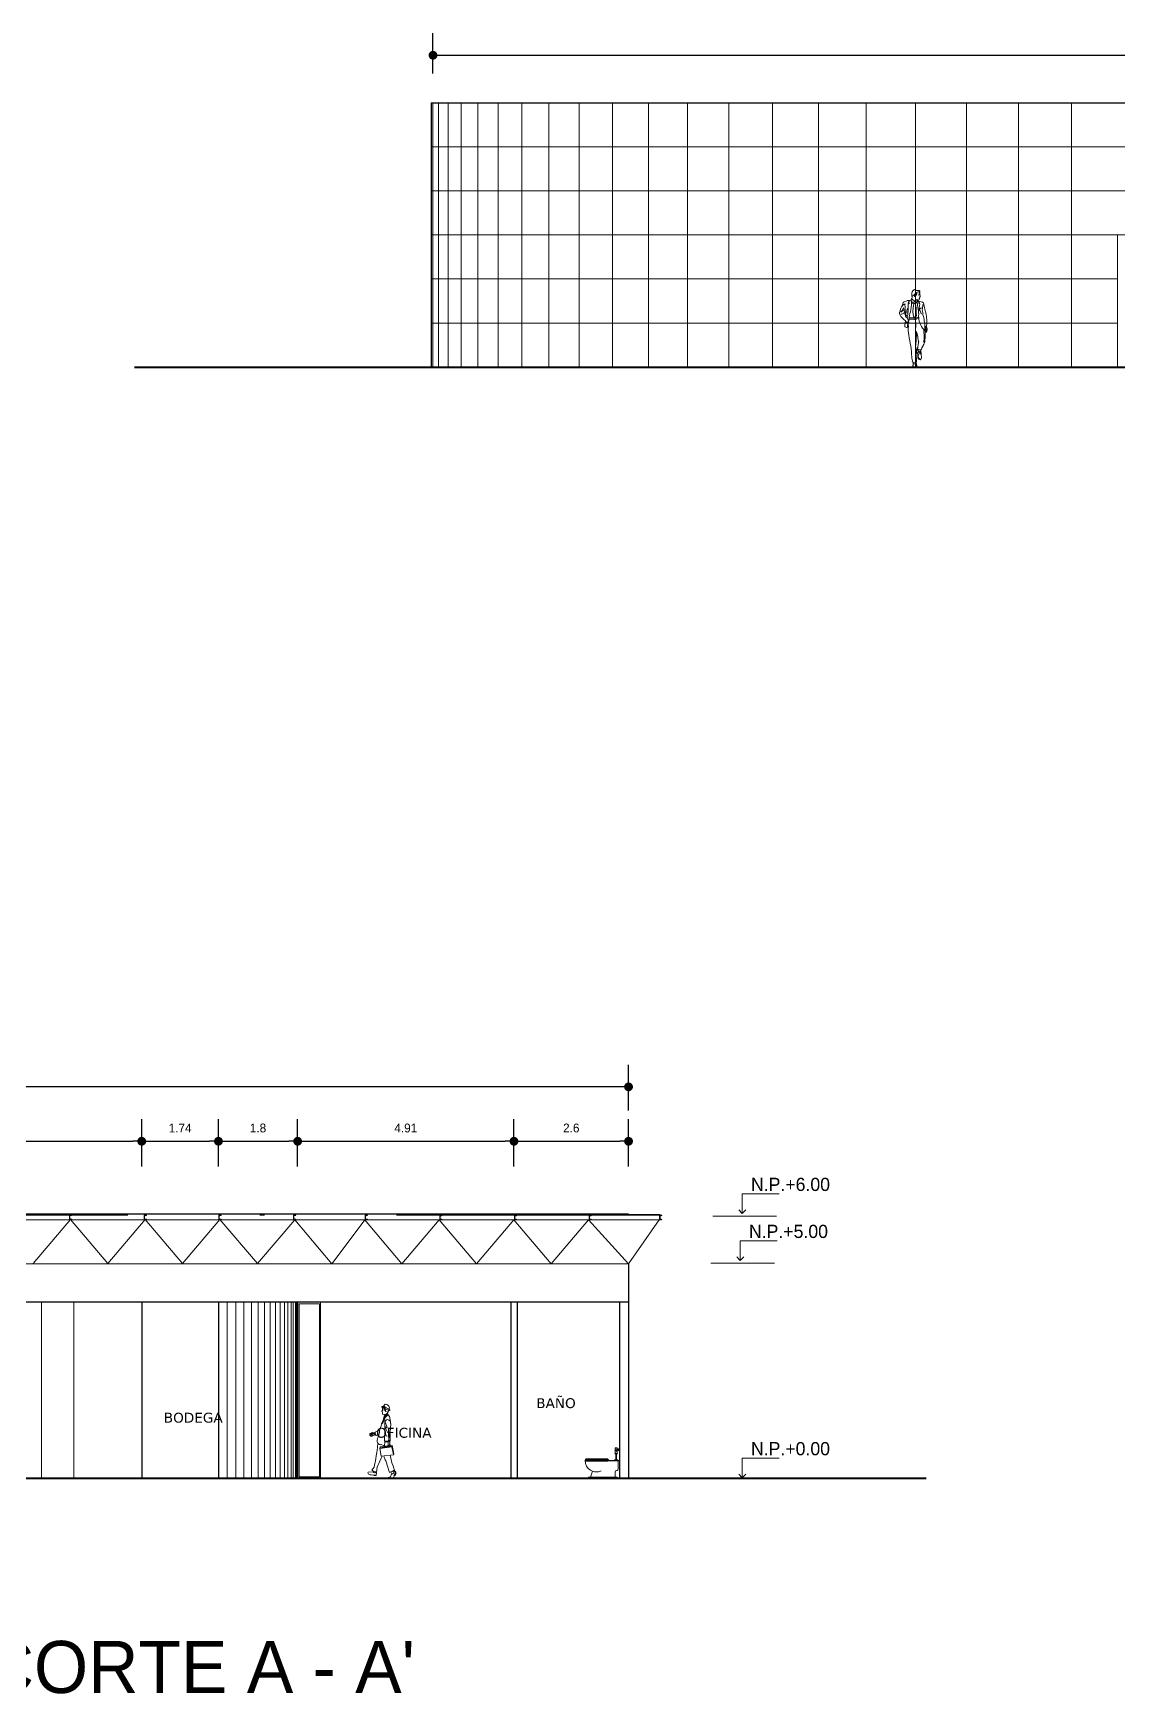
# Model space of a CAD drawing. Header units: millimetres. Extents: x 299 to 587, y 59 to 284.
# Drawn here: x 367.17 to 391.81, y 58.61 to 96.31 of the extents above; entities that cross this region are included whole.
import ezdxf

# ---------------------------------------------------------------- set-up
doc = ezdxf.new("R2010")
doc.units = ezdxf.units.MM
doc.linetypes.add('ACAD_ISO04W100', pattern=[30, 24, -3, 0, -3])
doc.layers.get('0').update_dxf_attribs({"lineweight": 5})
for name, color, linetype, lineweight in [('eje', 8, 'ACAD_ISO04W100', 13), ('escaleras', 3, 'Continuous', 15), ('mr-01', 1, 'Continuous', 13), ('muebles', 2, 'Continuous', 13), ('muro', 1, 'Continuous', 25), ('muros', 1, 'Continuous', 25), ('trr', 11, 'Continuous', 40), ('vent', 4, 'ACAD_ISO04W100', 13), ('ventana', 4, 'Continuous', 13)]:
    doc.layers.add(name, color=color, linetype=linetype, lineweight=lineweight)
doc.dimstyles.new('cota1', dxfattribs={"dimtxt": 0.3, "dimasz": 0.3, "dimexe": 0.5, "dimexo": 0.2, "dimgap": 0.3, "dimtad": 2, "dimtih": 1, "dimtoh": 1, "dimdsep": 46, "dimtxsty": 'Standard', "dimblk": 'DOT', "dimcen": 0.5, "dimadec": 0, "dimazin": 0, "dimtfac": 1, "dimtmove": 0, "dimatfit": 3, "dimldrblk": 'DOT', "dimfxl": 1, "dimarcsym": 0})

# ---------------------------------------------------------------- blocks, each defined once
blk = doc.blocks.new('_Dot')
at = {"color": 0, "linetype": 'Continuous', "lineweight": -2}
blk.add_line((-0.5, 0), (-1, 0), dxfattribs=at)
at = {"color": 0, "linetype": 'Continuous', "const_width": 0.5}
blk.add_lwpolyline([(-0.25, 0, 1), (0.25, 0, 1)], format="xyb", close=True, dxfattribs=at)
blk = doc.blocks.new('*D45')
at = {"color": 0, "linetype": 'Continuous', "lineweight": -2}
for p, q in [((376.251, 95.396), (376.251, 96.308)), ((411.408, 95.396), (411.408, 96.308)), ((376.451, 95.808), (411.208, 95.808))]:
    blk.add_line(p, q, dxfattribs=at)
at = {"layer": 'Defpoints', "color": 0, "linetype": 'Continuous'}
for p in [(411.408, 95.808), (376.251, 95.196), (411.408, 95.196)]:
    blk.add_point(p, dxfattribs=at)
at = {"color": 0, "linetype": 'Continuous', "lineweight": -2, "xscale": 0.2, "yscale": 0.2, "zscale": 0.2, "rotation": 180}
blk.add_blockref('_Dot', (376.251, 95.808), dxfattribs=at)
at = {"color": 0, "linetype": 'Continuous', "lineweight": -2, "xscale": 0.2, "yscale": 0.2, "zscale": 0.2}
blk.add_blockref('_Dot', (411.408, 95.808), dxfattribs=at)
at = {"color": 0, "linetype": 'Continuous', "insert": (393.83, 96.108), "char_height": 0.2, "attachment_point": 5}
blk.add_mtext('35.16', dxfattribs=at)
blk = doc.blocks.new('*D48')
at = {"color": 0, "linetype": 'Continuous', "lineweight": -2}
for p, q in [((362.113, 70.579), (362.113, 71.651)), ((369.635, 70.579), (369.635, 71.651)), ((362.313, 71.151), (369.435, 71.151))]:
    blk.add_line(p, q, dxfattribs=at)
at = {"layer": 'Defpoints', "color": 0, "linetype": 'Continuous'}
for p in [(369.635, 71.151), (362.113, 70.379), (369.635, 70.379)]:
    blk.add_point(p, dxfattribs=at)
at = {"color": 0, "linetype": 'Continuous', "lineweight": -2, "xscale": 0.2, "yscale": 0.2, "zscale": 0.2, "rotation": 180}
blk.add_blockref('_Dot', (362.113, 71.151), dxfattribs=at)
at = {"color": 0, "linetype": 'Continuous', "lineweight": -2, "xscale": 0.2, "yscale": 0.2, "zscale": 0.2}
blk.add_blockref('_Dot', (369.635, 71.151), dxfattribs=at)
at = {"color": 0, "linetype": 'Continuous', "insert": (365.874, 71.451), "char_height": 0.2, "attachment_point": 5}
blk.add_mtext('7.52', dxfattribs=at)
blk = doc.blocks.new('*D49')
at = {"color": 0, "linetype": 'Continuous', "lineweight": -2}
for p, q in [((369.635, 70.579), (369.635, 71.651)), ((371.377, 70.579), (371.377, 71.651)), ((369.835, 71.151), (371.177, 71.151))]:
    blk.add_line(p, q, dxfattribs=at)
at = {"layer": 'Defpoints', "color": 0, "linetype": 'Continuous'}
for p in [(371.377, 71.151), (369.635, 70.379), (371.377, 70.379)]:
    blk.add_point(p, dxfattribs=at)
at = {"color": 0, "linetype": 'Continuous', "lineweight": -2, "xscale": 0.2, "yscale": 0.2, "zscale": 0.2, "rotation": 180}
blk.add_blockref('_Dot', (369.635, 71.151), dxfattribs=at)
at = {"color": 0, "linetype": 'Continuous', "lineweight": -2, "xscale": 0.2, "yscale": 0.2, "zscale": 0.2}
blk.add_blockref('_Dot', (371.377, 71.151), dxfattribs=at)
at = {"color": 0, "linetype": 'Continuous', "insert": (370.506, 71.451), "char_height": 0.2, "attachment_point": 5}
blk.add_mtext('1.74', dxfattribs=at)
blk = doc.blocks.new('*D50')
at = {"color": 0, "linetype": 'Continuous', "lineweight": -2}
for p, q in [((371.377, 70.579), (371.377, 71.651)), ((373.176, 70.579), (373.176, 71.651)), ((371.577, 71.151), (372.976, 71.151))]:
    blk.add_line(p, q, dxfattribs=at)
at = {"layer": 'Defpoints', "color": 0, "linetype": 'Continuous'}
for p in [(373.176, 71.151), (371.377, 70.379), (373.176, 70.379)]:
    blk.add_point(p, dxfattribs=at)
at = {"color": 0, "linetype": 'Continuous', "lineweight": -2, "xscale": 0.2, "yscale": 0.2, "zscale": 0.2, "rotation": 180}
blk.add_blockref('_Dot', (371.377, 71.151), dxfattribs=at)
at = {"color": 0, "linetype": 'Continuous', "lineweight": -2, "xscale": 0.2, "yscale": 0.2, "zscale": 0.2}
blk.add_blockref('_Dot', (373.176, 71.151), dxfattribs=at)
at = {"color": 0, "linetype": 'Continuous', "insert": (372.276, 71.451), "char_height": 0.2, "attachment_point": 5}
blk.add_mtext('1.8', dxfattribs=at)
blk = doc.blocks.new('*D51')
at = {"color": 0, "linetype": 'Continuous', "lineweight": -2}
for p, q in [((373.176, 70.579), (373.176, 71.651)), ((378.091, 70.579), (378.091, 71.651)), ((373.376, 71.151), (377.891, 71.151))]:
    blk.add_line(p, q, dxfattribs=at)
at = {"layer": 'Defpoints', "color": 0, "linetype": 'Continuous'}
for p in [(378.091, 71.151), (373.176, 70.379), (378.091, 70.379)]:
    blk.add_point(p, dxfattribs=at)
at = {"color": 0, "linetype": 'Continuous', "lineweight": -2, "xscale": 0.2, "yscale": 0.2, "zscale": 0.2, "rotation": 180}
blk.add_blockref('_Dot', (373.176, 71.151), dxfattribs=at)
at = {"color": 0, "linetype": 'Continuous', "lineweight": -2, "xscale": 0.2, "yscale": 0.2, "zscale": 0.2}
blk.add_blockref('_Dot', (378.091, 71.151), dxfattribs=at)
at = {"color": 0, "linetype": 'Continuous', "insert": (375.633, 71.451), "char_height": 0.2, "attachment_point": 5}
blk.add_mtext('4.91', dxfattribs=at)
blk = doc.blocks.new('*D52')
at = {"color": 0, "linetype": 'Continuous', "lineweight": -2}
for p, q in [((378.091, 70.579), (378.091, 71.651)), ((380.693, 70.579), (380.693, 71.651)), ((378.291, 71.151), (380.493, 71.151))]:
    blk.add_line(p, q, dxfattribs=at)
at = {"layer": 'Defpoints', "color": 0, "linetype": 'Continuous'}
for p in [(380.693, 71.151), (378.091, 70.379), (380.693, 70.379)]:
    blk.add_point(p, dxfattribs=at)
at = {"color": 0, "linetype": 'Continuous', "lineweight": -2, "xscale": 0.2, "yscale": 0.2, "zscale": 0.2, "rotation": 180}
blk.add_blockref('_Dot', (378.091, 71.151), dxfattribs=at)
at = {"color": 0, "linetype": 'Continuous', "lineweight": -2, "xscale": 0.2, "yscale": 0.2, "zscale": 0.2}
blk.add_blockref('_Dot', (380.693, 71.151), dxfattribs=at)
at = {"color": 0, "linetype": 'Continuous', "insert": (379.392, 71.451), "char_height": 0.2, "attachment_point": 5}
blk.add_mtext('2.6', dxfattribs=at)
blk = doc.blocks.new('*D53')
at = {"color": 0, "linetype": 'Continuous', "lineweight": -2}
for p, q in [((345.895, 71.851), (345.895, 72.886)), ((380.693, 71.851), (380.693, 72.886)), ((380.493, 72.386), (346.095, 72.386))]:
    blk.add_line(p, q, dxfattribs=at)
at = {"layer": 'Defpoints', "color": 0, "linetype": 'Continuous'}
for p in [(345.895, 72.386), (345.895, 71.651), (380.693, 71.651)]:
    blk.add_point(p, dxfattribs=at)
at = {"color": 0, "linetype": 'Continuous', "lineweight": -2, "xscale": 0.2, "yscale": 0.2, "zscale": 0.2, "rotation": 180}
blk.add_blockref('_Dot', (345.895, 72.386), dxfattribs=at)
at = {"color": 0, "linetype": 'Continuous', "lineweight": -2, "xscale": 0.2, "yscale": 0.2, "zscale": 0.2}
blk.add_blockref('_Dot', (380.693, 72.386), dxfattribs=at)
at = {"color": 0, "linetype": 'Continuous', "insert": (363.294, 72.686), "char_height": 0.2, "attachment_point": 5}
blk.add_mtext('34.8', dxfattribs=at)

msp = doc.modelspace()

# ---------------------------------------------------------------- linework, layer by layer
for p, q in [((376.251, 94.728), (376.251, 88.728)), ((376.379, 94.728), (376.379, 88.728)), ((376.593, 94.728), (376.593, 88.728)), ((376.89, 94.728), (376.89, 88.728)), ((377.27, 94.728), (377.27, 88.728)), ((377.73, 94.728), (377.73, 88.728)), ((378.268, 94.728), (378.268, 88.728)), ((378.883, 94.728), (378.883, 88.728)), ((379.569, 94.728), (379.569, 88.728)), ((380.326, 94.728), (380.326, 88.728)), ((381.148, 94.728), (381.148, 88.728)), ((382.031, 94.728), (382.031, 88.728)), ((382.973, 94.728), (382.973, 88.728)), ((383.966, 94.728), (383.966, 88.728)), ((385.008, 94.728), (385.008, 88.728)), ((386.093, 94.728), (386.093, 88.728)), ((387.215, 94.728), (387.215, 88.728)), ((388.369, 94.728), (388.369, 88.728)), ((389.55, 94.728), (389.55, 88.728)), ((390.752, 94.728), (390.752, 88.728)), ((376.208, 93.728), (411.408, 93.728)), ((376.208, 92.728), (411.408, 92.728)), ((376.208, 91.728), (411.408, 91.728)), ((391.797, 91.728), (395.82, 91.728)), ((391.797, 91.728), (391.797, 88.728)), ((376.208, 90.728), (391.797, 90.728)), ((376.208, 89.728), (391.797, 89.728)), ((382.608, 69.453), (384.053, 69.453)), ((382.562, 68.387), (384.006, 68.387)), ((367.361, 67.503), (367.361, 63.503)), ((368.096, 67.503), (368.096, 63.503)), ((371.576, 67.503), (371.576, 63.503)), ((371.776, 67.503), (371.776, 63.503)), ((371.951, 67.503), (371.951, 63.503)), ((372.126, 67.503), (372.126, 63.503)), ((372.276, 67.503), (372.276, 63.503)), ((372.426, 67.503), (372.426, 63.503)), ((372.551, 67.503), (372.551, 63.503)), ((372.676, 67.503), (372.676, 63.503)), ((372.776, 67.503), (372.776, 63.503)), ((372.876, 67.503), (372.876, 63.503)), ((372.951, 67.503), (372.951, 63.503)), ((373.026, 67.503), (373.026, 63.503)), ((373.076, 67.503), (373.076, 63.503)), ((373.126, 67.503), (373.126, 63.503)), ((373.151, 67.503), (373.151, 63.503))]:
    msp.add_line(p, q)
at = {"linetype": 'Continuous'}
for p, q in [((383.277, 69.958), (384.113, 69.958)), ((383.277, 69.513), (383.277, 69.958)), ((367.994, 69.375), (367.994, 69.475)), ((367.994, 69.475), (368.044, 69.475)), ((368.044, 69.375), (367.994, 69.375)), ((368.004, 69.395), (368.004, 69.455)), ((368.014, 69.465), (368.034, 69.465)), ((368.034, 69.385), (368.014, 69.385)), ((368.044, 69.475), (368.044, 69.475)), ((368.044, 69.375), (368.044, 69.375)), ((369.691, 69.372), (369.691, 69.472)), ((369.691, 69.472), (369.741, 69.472)), ((369.741, 69.372), (369.691, 69.372)), ((369.701, 69.392), (369.701, 69.452)), ((369.711, 69.462), (369.731, 69.462)), ((369.731, 69.382), (369.711, 69.382)), ((369.741, 69.472), (369.741, 69.472)), ((369.741, 69.372), (369.741, 69.372)), ((371.387, 69.373), (371.387, 69.473)), ((371.387, 69.473), (371.437, 69.473)), ((371.437, 69.373), (371.387, 69.373)), ((371.397, 69.393), (371.397, 69.453)), ((371.407, 69.463), (371.427, 69.463)), ((371.427, 69.383), (371.407, 69.383)), ((371.437, 69.473), (371.437, 69.473)), ((371.437, 69.373), (371.437, 69.373)), ((373.082, 69.373), (373.082, 69.473)), ((373.082, 69.473), (373.132, 69.473)), ((373.132, 69.373), (373.082, 69.373)), ((373.092, 69.393), (373.092, 69.453)), ((373.102, 69.463), (373.122, 69.463)), ((373.122, 69.383), (373.102, 69.383)), ((373.132, 69.473), (373.132, 69.473)), ((373.132, 69.373), (373.132, 69.373)), ((374.71, 69.472), (374.76, 69.472)), ((374.71, 69.372), (374.71, 69.472)), ((374.76, 69.372), (374.71, 69.372)), ((374.72, 69.392), (374.72, 69.452)), ((374.73, 69.462), (374.75, 69.462)), ((374.75, 69.382), (374.73, 69.382)), ((374.76, 69.472), (374.76, 69.472)), ((374.76, 69.372), (374.76, 69.372)), ((376.406, 69.469), (376.456, 69.469)), ((376.406, 69.369), (376.406, 69.469)), ((376.416, 69.389), (376.416, 69.449)), ((376.426, 69.459), (376.446, 69.459)), ((376.446, 69.379), (376.426, 69.379)), ((376.456, 69.469), (376.456, 69.469)), ((378.103, 69.471), (378.153, 69.471)), ((378.103, 69.371), (378.103, 69.471)), ((378.153, 69.371), (378.103, 69.371)), ((378.113, 69.391), (378.113, 69.451)), ((378.123, 69.461), (378.143, 69.461)), ((378.143, 69.381), (378.123, 69.381)), ((378.153, 69.471), (378.153, 69.471)), ((378.153, 69.371), (378.153, 69.371)), ((379.798, 69.47), (379.848, 69.47)), ((379.798, 69.37), (379.798, 69.47)), ((379.808, 69.39), (379.808, 69.45)), ((379.818, 69.46), (379.838, 69.46)), ((379.838, 69.38), (379.818, 69.38)), ((379.848, 69.47), (379.848, 69.47)), ((381.398, 69.472), (381.448, 69.471)), ((381.398, 69.372), (381.398, 69.472)), ((381.448, 69.371), (381.398, 69.372)), ((381.408, 69.392), (381.408, 69.452)), ((381.418, 69.462), (381.438, 69.461)), ((381.438, 69.381), (381.418, 69.382)), ((381.448, 69.471), (381.448, 69.471)), ((381.448, 69.371), (381.448, 69.371)), ((383.277, 69.513), (383.197, 69.593)), ((383.277, 69.513), (383.358, 69.593)), ((376.456, 69.369), (376.406, 69.369)), ((376.456, 69.369), (376.456, 69.369)), ((379.848, 69.37), (379.798, 69.37)), ((379.848, 69.37), (379.848, 69.37)), ((383.231, 68.447), (383.231, 68.892)), ((383.231, 68.892), (384.067, 68.892)), ((383.231, 68.447), (383.151, 68.527)), ((383.231, 68.447), (383.311, 68.527)), ((383.277, 63.513), (383.277, 63.958)), ((383.277, 63.958), (384.113, 63.958)), ((383.277, 63.513), (383.197, 63.593)), ((383.277, 63.513), (383.358, 63.593))]:
    msp.add_line(p, q, dxfattribs=at)
for centre, start, end in [((368.014, 69.455), 89.9686, 179.9686), ((368.014, 69.395), 179.9686, 269.9686), ((368.034, 69.475), 269.9686, 359.9686), ((368.034, 69.375), 359.9686, 89.9686), ((369.711, 69.452), 89.9686, 179.9686), ((369.711, 69.392), 179.9686, 269.9686), ((369.731, 69.472), 269.9686, 359.9686), ((369.731, 69.372), 359.9686, 89.9686), ((371.407, 69.453), 89.9686, 179.9686), ((371.407, 69.393), 179.9686, 269.9686), ((371.427, 69.473), 269.9686, 359.9686), ((371.427, 69.373), 359.9686, 89.9686), ((373.102, 69.453), 89.9686, 179.9686), ((373.102, 69.393), 179.9686, 269.9686), ((373.122, 69.473), 269.9686, 359.9686), ((373.122, 69.373), 359.9686, 89.9686), ((374.73, 69.452), 89.9686, 179.9686), ((374.73, 69.392), 179.9686, 269.9686), ((374.75, 69.472), 269.9686, 359.9686), ((374.75, 69.372), 359.9686, 89.9686), ((376.426, 69.449), 89.9686, 179.9686), ((376.426, 69.389), 179.9686, 269.9686), ((376.446, 69.469), 269.9686, 359.9686), ((376.446, 69.369), 359.9686, 89.9686), ((378.123, 69.451), 89.9686, 179.9686), ((378.123, 69.391), 179.9686, 269.9686), ((378.143, 69.471), 269.9686, 359.9686), ((378.143, 69.371), 359.9686, 89.9686), ((379.818, 69.45), 89.9686, 179.9686), ((379.818, 69.39), 179.9686, 269.9686), ((379.838, 69.47), 269.9686, 359.9686), ((379.838, 69.37), 359.9686, 89.9686), ((381.418, 69.452), 89.9686, 179.9686), ((381.418, 69.392), 179.9686, 269.9686), ((381.438, 69.471), 269.9686, 359.9686), ((381.438, 69.371), 359.9686, 89.9686)]:
    msp.add_arc(centre, 0.01, start, end, dxfattribs=at)
at = {"layer": 'escaleras'}
msp.add_line((373.692, 67.503), (373.692, 63.503), dxfattribs=at)
at = {"layer": 'mr-01'}
for p, q in [((367.169, 68.375), (368.019, 69.375)), ((368.868, 68.375), (368.019, 69.375)), ((368.868, 68.375), (369.716, 69.372)), ((369.716, 69.372), (370.563, 68.374)), ((370.563, 68.374), (371.412, 69.373)), ((372.261, 68.373), (371.412, 69.373)), ((374.71, 69.372), (373.956, 68.372)), ((375.543, 68.372), (374.695, 69.372)), ((377.238, 68.371), (378.088, 69.371)), ((378.937, 68.37), (378.088, 69.371)), ((372.261, 68.373), (373.109, 69.371)), ((373.109, 69.371), (373.956, 68.372)), ((375.543, 68.372), (376.391, 69.369)), ((376.391, 69.369), (377.238, 68.371)), ((378.937, 68.37), (379.785, 69.368)), ((379.785, 69.368), (380.693, 68.37)), ((381.385, 69.369), (380.693, 68.37))]:
    msp.add_line(p, q, dxfattribs=at)
at = {"layer": 'muebles'}
for p, q in [((387.163, 90.474), (387.179, 90.485)), ((387.179, 90.485), (387.188, 90.488)), ((387.188, 90.488), (387.213, 90.482)), ((386.91, 90.128), (386.886, 90.081)), ((386.899, 90.102), (386.925, 90.135)), ((386.926, 90.164), (386.91, 90.128)), ((386.925, 90.135), (386.951, 90.153)), ((386.934, 90.193), (386.926, 90.164)), ((386.952, 90.212), (386.934, 90.193)), ((386.951, 90.153), (386.962, 90.16)), ((386.965, 90.213), (386.952, 90.212)), ((386.999, 90.222), (386.965, 90.213)), ((386.977, 90.162), (386.971, 90.132)), ((386.971, 90.132), (386.974, 90.101)), ((387.017, 90.234), (386.999, 90.222)), ((387.031, 90.238), (387.017, 90.234)), ((387.05, 90.242), (387.031, 90.238)), ((387.042, 90.178), (387.06, 90.215)), ((387.054, 90.182), (387.042, 90.178)), ((387.042, 90.09), (387.043, 90.125)), ((387.043, 90.156), (387.059, 90.173)), ((387.043, 90.125), (387.043, 90.156)), ((387.076, 90.243), (387.05, 90.242)), ((387.073, 90.184), (387.054, 90.182)), ((387.059, 90.173), (387.073, 90.184)), ((387.06, 90.215), (387.073, 90.235)), ((387.073, 90.235), (387.083, 90.246)), ((387.107, 90.249), (387.076, 90.243)), ((387.115, 90.261), (387.111, 90.245)), ((387.111, 90.245), (387.126, 90.209)), ((387.117, 90.142), (387.112, 90.089)), ((387.127, 90.283), (387.115, 90.261)), ((387.115, 90.238), (387.118, 90.184)), ((387.118, 90.184), (387.117, 90.142)), ((387.126, 90.293), (387.132, 90.308)), ((387.13, 90.275), (387.126, 90.293)), ((387.126, 90.209), (387.144, 90.183)), ((387.127, 90.388), (387.128, 90.416)), ((387.131, 90.362), (387.127, 90.388)), ((387.128, 90.416), (387.134, 90.437)), ((387.13, 90.334), (387.131, 90.362)), ((387.141, 90.265), (387.13, 90.275)), ((387.133, 90.335), (387.132, 90.335)), ((387.132, 90.308), (387.133, 90.322)), ((387.146, 90.343), (387.133, 90.335)), ((387.133, 90.322), (387.136, 90.336)), ((387.134, 90.437), (387.148, 90.461)), ((387.159, 90.248), (387.141, 90.265)), ((387.144, 90.183), (387.157, 90.174)), ((387.157, 90.352), (387.146, 90.343)), ((387.148, 90.461), (387.163, 90.474)), ((387.173, 90.174), (387.155, 90.077)), ((387.173, 90.364), (387.157, 90.352)), ((387.157, 90.174), (387.188, 90.227)), ((387.18, 90.229), (387.159, 90.248)), ((387.168, 90.196), (387.178, 90.172)), ((387.181, 90.376), (387.173, 90.364)), ((387.178, 90.172), (387.202, 90.175)), ((387.18, 90.355), (387.182, 90.368)), ((387.182, 90.344), (387.18, 90.355)), ((387.194, 90.226), (387.18, 90.229)), ((387.189, 90.386), (387.181, 90.376)), ((387.182, 90.368), (387.186, 90.379)), ((387.189, 90.338), (387.182, 90.344)), ((387.186, 90.379), (387.194, 90.389)), ((387.203, 90.387), (387.189, 90.386)), ((387.198, 90.332), (387.189, 90.338)), ((387.191, 90.226), (387.21, 90.204)), ((387.207, 90.233), (387.194, 90.226)), ((387.198, 90.371), (387.196, 90.361)), ((387.196, 90.361), (387.2, 90.355)), ((387.2, 90.355), (387.198, 90.351)), ((387.208, 90.337), (387.198, 90.332)), ((387.202, 90.175), (387.219, 90.192)), ((387.212, 90.38), (387.203, 90.387)), ((387.21, 90.149), (387.204, 90.18)), ((387.231, 90.249), (387.207, 90.233)), ((387.21, 90.204), (387.224, 90.172)), ((387.22, 90.116), (387.21, 90.149)), ((387.22, 90.364), (387.212, 90.38)), ((387.213, 90.482), (387.233, 90.469)), ((387.227, 90.363), (387.22, 90.364)), ((387.226, 90.062), (387.22, 90.116)), ((387.224, 90.172), (387.237, 90.202)), ((387.232, 90.372), (387.227, 90.363)), ((387.232, 90.257), (387.229, 90.266)), ((387.242, 90.258), (387.231, 90.249)), ((387.233, 90.383), (387.232, 90.372)), ((387.241, 90.254), (387.232, 90.257)), ((387.233, 90.469), (387.255, 90.468)), ((387.244, 90.394), (387.233, 90.383)), ((387.237, 90.421), (387.234, 90.41)), ((387.234, 90.41), (387.24, 90.401)), ((387.248, 90.427), (387.237, 90.421)), ((387.237, 90.202), (387.255, 90.227)), ((387.24, 90.401), (387.244, 90.394)), ((387.252, 90.255), (387.241, 90.254)), ((387.261, 90.241), (387.242, 90.255)), ((387.259, 90.431), (387.248, 90.427)), ((387.251, 90.214), (387.256, 90.143)), ((387.265, 90.254), (387.252, 90.255)), ((387.255, 90.468), (387.28, 90.465)), ((387.255, 90.227), (387.261, 90.241)), ((387.255, 90.232), (387.288, 90.203)), ((387.256, 90.143), (387.266, 90.08)), ((387.274, 90.438), (387.259, 90.431)), ((387.264, 90.234), (387.299, 90.219)), ((387.278, 90.249), (387.265, 90.254)), ((387.285, 90.437), (387.274, 90.438)), ((387.277, 90.364), (387.286, 90.362)), ((387.296, 90.253), (387.278, 90.249)), ((387.28, 90.465), (387.297, 90.464)), ((387.285, 90.359), (387.281, 90.362)), ((387.282, 90.384), (387.292, 90.389)), ((387.298, 90.432), (387.285, 90.437)), ((387.287, 90.355), (387.285, 90.359)), ((387.286, 90.362), (387.296, 90.362)), ((387.29, 90.359), (387.287, 90.355)), ((387.288, 90.203), (387.305, 90.19)), ((387.305, 90.19), (387.289, 90.174)), ((387.289, 90.174), (387.312, 90.162)), ((387.296, 90.362), (387.29, 90.359)), ((387.292, 90.389), (387.298, 90.387)), ((387.312, 90.162), (387.293, 90.076)), ((387.302, 90.297), (387.295, 90.299)), ((387.296, 90.276), (387.295, 90.264)), ((387.295, 90.264), (387.296, 90.253)), ((387.296, 90.43), (387.307, 90.412)), ((387.3, 90.287), (387.296, 90.276)), ((387.297, 90.464), (387.307, 90.453)), ((387.307, 90.442), (387.298, 90.432)), ((387.298, 90.387), (387.302, 90.38)), ((387.304, 90.321), (387.299, 90.322)), ((387.299, 90.219), (387.341, 90.21)), ((387.305, 90.292), (387.3, 90.287)), ((387.302, 90.38), (387.303, 90.372)), ((387.308, 90.303), (387.302, 90.297)), ((387.316, 90.321), (387.304, 90.321)), ((387.305, 90.299), (387.305, 90.292)), ((387.307, 90.453), (387.307, 90.442)), ((387.307, 90.412), (387.313, 90.392)), ((387.31, 90.309), (387.308, 90.303)), ((387.312, 90.322), (387.31, 90.309)), ((387.313, 90.392), (387.312, 90.369)), ((387.312, 90.369), (387.315, 90.356)), ((387.315, 90.356), (387.318, 90.344)), ((387.319, 90.327), (387.316, 90.321)), ((387.318, 90.344), (387.319, 90.327)), ((387.341, 90.21), (387.374, 90.201)), ((387.371, 90.091), (387.375, 90.114)), ((387.374, 90.201), (387.395, 90.189)), ((387.375, 90.114), (387.376, 90.128)), ((387.376, 90.128), (387.38, 90.149)), ((387.395, 90.189), (387.419, 90.073)), ((386.847, 89.968), (386.845, 89.942)), ((386.845, 89.942), (386.853, 89.919)), ((386.861, 90.003), (386.847, 89.968)), ((386.853, 89.919), (386.881, 89.877)), ((386.872, 90.042), (386.861, 90.003)), ((386.886, 90.081), (386.872, 90.042)), ((386.903, 89.929), (386.879, 89.927)), ((386.881, 89.978), (386.919, 90.003)), ((386.884, 89.987), (386.881, 89.978)), ((386.881, 89.877), (386.909, 89.843)), ((386.902, 90.004), (386.884, 89.987)), ((386.919, 90.023), (386.902, 90.004)), ((386.932, 89.941), (386.903, 89.929)), ((386.909, 89.843), (386.929, 89.825)), ((386.927, 90.038), (386.919, 90.023)), ((386.919, 90.003), (386.942, 90.017)), ((386.95, 90.073), (386.927, 90.038)), ((386.929, 89.825), (386.955, 89.799)), ((386.949, 89.955), (386.932, 89.941)), ((386.942, 90.017), (386.958, 90.026)), ((386.959, 89.984), (386.949, 89.955)), ((386.955, 89.799), (386.978, 89.782)), ((386.956, 89.982), (386.972, 89.934)), ((386.966, 90.011), (386.959, 89.984)), ((386.969, 90.036), (386.966, 90.011)), ((386.974, 90.066), (386.969, 90.036)), ((386.973, 90.045), (386.972, 90.055)), ((386.972, 89.934), (386.981, 89.902)), ((386.972, 89.677), (386.977, 89.731)), ((386.979, 90.011), (386.973, 90.045)), ((386.974, 90.101), (386.974, 90.066)), ((386.977, 89.731), (386.981, 89.777)), ((386.978, 89.782), (386.995, 89.762)), ((386.985, 89.976), (386.979, 90.011)), ((386.981, 89.902), (386.985, 89.877)), ((386.985, 89.944), (386.985, 89.976)), ((386.996, 89.916), (386.985, 89.944)), ((386.985, 89.877), (386.994, 89.862)), ((386.994, 89.862), (387.019, 89.846)), ((386.995, 89.762), (387.006, 89.744)), ((387.011, 89.875), (386.996, 89.916)), ((387.006, 89.744), (387.015, 89.728)), ((387.026, 89.841), (387.011, 89.875)), ((387.024, 90.041), (387.013, 90.004)), ((387.013, 90.004), (387.013, 89.953)), ((387.015, 89.728), (387.028, 89.746)), ((387.019, 89.846), (387.024, 89.842)), ((387.041, 90.085), (387.024, 90.041)), ((387.042, 89.792), (387.026, 89.841)), ((387.028, 89.746), (387.041, 89.758)), ((387.032, 89.877), (387.034, 89.938)), ((387.042, 89.737), (387.033, 89.686)), ((387.034, 89.938), (387.043, 89.994)), ((387.034, 89.752), (387.049, 89.727)), ((387.041, 89.758), (387.052, 89.762)), ((387.043, 90.038), (387.042, 90.09)), ((387.061, 89.772), (387.042, 89.792)), ((387.043, 89.994), (387.043, 90.038)), ((387.057, 89.751), (387.047, 89.724)), ((387.052, 89.762), (387.057, 89.751)), ((387.063, 89.797), (387.061, 89.772)), ((387.068, 89.832), (387.063, 89.797)), ((387.07, 89.863), (387.068, 89.832)), ((387.069, 89.814), (387.184, 89.814)), ((387.073, 89.899), (387.07, 89.863)), ((387.072, 89.845), (387.151, 89.845)), ((387.085, 89.941), (387.073, 89.899)), ((387.095, 89.981), (387.085, 89.941)), ((387.103, 90.028), (387.095, 89.981)), ((387.112, 90.089), (387.103, 90.028)), ((387.155, 90.077), (387.15, 89.987)), ((387.15, 89.987), (387.155, 89.92)), ((387.151, 89.845), (387.217, 89.848)), ((387.155, 89.92), (387.167, 89.886)), ((387.167, 89.886), (387.183, 89.862)), ((387.183, 89.862), (387.193, 89.844)), ((387.184, 89.814), (387.187, 89.805)), ((387.187, 89.805), (387.232, 89.813)), ((387.193, 89.844), (387.22, 89.878)), ((387.205, 89.845), (387.213, 89.773)), ((387.213, 89.773), (387.217, 89.728)), ((387.217, 89.848), (387.265, 89.852)), ((387.22, 89.878), (387.231, 89.902)), ((387.228, 90.009), (387.226, 90.062)), ((387.228, 89.938), (387.228, 90.009)), ((387.231, 89.902), (387.228, 89.938)), ((387.232, 89.813), (387.235, 89.828)), ((387.235, 89.828), (387.287, 89.822)), ((387.265, 89.852), (387.286, 89.852)), ((387.266, 90.08), (387.272, 90.037)), ((387.272, 90.037), (387.277, 90.005)), ((387.277, 90.005), (387.282, 89.967)), ((387.282, 89.973), (387.28, 89.947)), ((387.284, 90.016), (387.282, 89.973)), ((387.282, 89.967), (387.284, 89.928)), ((387.284, 89.928), (387.283, 89.882)), ((387.283, 89.882), (387.285, 89.846)), ((387.293, 90.076), (387.284, 90.016)), ((387.285, 89.846), (387.285, 89.818)), ((387.285, 89.818), (387.294, 89.772)), ((387.294, 89.772), (387.324, 89.696)), ((387.315, 90.059), (387.305, 90.044)), ((387.305, 90.044), (387.311, 90.018)), ((387.311, 90.018), (387.337, 89.947)), ((387.327, 90.062), (387.315, 90.059)), ((387.343, 90.067), (387.327, 90.062)), ((387.337, 89.947), (387.351, 89.934)), ((387.367, 90.072), (387.343, 90.067)), ((387.366, 90.023), (387.369, 90.066)), ((387.371, 90.004), (387.366, 90.023)), ((387.369, 90.066), (387.371, 90.091)), ((387.375, 89.96), (387.371, 90.004)), ((387.377, 89.932), (387.375, 89.96)), ((387.379, 89.912), (387.377, 89.932)), ((387.39, 89.876), (387.379, 89.912)), ((387.397, 89.843), (387.39, 89.876)), ((387.405, 89.805), (387.397, 89.843)), ((387.411, 89.774), (387.405, 89.805)), ((387.42, 89.736), (387.411, 89.774)), ((387.419, 90.073), (387.441, 89.986)), ((387.422, 89.712), (387.42, 89.736)), ((387.441, 89.986), (387.454, 89.926)), ((387.454, 89.926), (387.46, 89.869)), ((387.46, 89.869), (387.465, 89.796)), ((387.465, 89.796), (387.469, 89.74)), ((387.469, 89.74), (387.467, 89.699)), ((386.971, 89.639), (386.972, 89.677)), ((386.992, 89.637), (386.971, 89.639)), ((387.008, 89.629), (386.992, 89.637)), ((387.021, 89.626), (387.008, 89.629)), ((387.026, 89.65), (387.021, 89.626)), ((387.033, 89.686), (387.026, 89.65)), ((387.046, 89.611), (387.045, 89.583)), ((387.045, 89.583), (387.045, 89.556)), ((387.045, 89.556), (387.051, 89.505)), ((387.049, 89.652), (387.046, 89.611)), ((387.047, 89.724), (387.047, 89.696)), ((387.047, 89.696), (387.049, 89.652)), ((387.051, 89.505), (387.062, 89.452)), ((387.062, 89.452), (387.07, 89.39)), ((387.07, 89.39), (387.079, 89.324)), ((387.217, 89.728), (387.217, 89.692)), ((387.217, 89.692), (387.22, 89.668)), ((387.22, 89.668), (387.217, 89.623)), ((387.227, 89.338), (387.23, 89.362)), ((387.229, 89.388), (387.231, 89.448)), ((387.23, 89.362), (387.229, 89.388)), ((387.231, 89.517), (387.23, 89.543)), ((387.23, 89.543), (387.247, 89.482)), ((387.231, 89.494), (387.231, 89.517)), ((387.231, 89.448), (387.231, 89.494)), ((387.247, 89.482), (387.261, 89.416)), ((387.261, 89.416), (387.268, 89.377)), ((387.268, 89.377), (387.275, 89.348)), ((387.324, 89.696), (387.35, 89.647)), ((387.35, 89.647), (387.374, 89.612)), ((387.374, 89.612), (387.392, 89.586)), ((387.392, 89.586), (387.404, 89.579)), ((387.398, 89.555), (387.403, 89.575)), ((387.399, 89.541), (387.398, 89.555)), ((387.401, 89.507), (387.399, 89.541)), ((387.405, 89.461), (387.401, 89.507)), ((387.403, 89.323), (387.407, 89.357)), ((387.404, 89.579), (387.417, 89.578)), ((387.407, 89.427), (387.405, 89.461)), ((387.408, 89.41), (387.407, 89.427)), ((387.407, 89.357), (387.408, 89.388)), ((387.408, 89.388), (387.408, 89.41)), ((387.417, 89.578), (387.422, 89.599)), ((387.424, 89.683), (387.422, 89.712)), ((387.422, 89.599), (387.425, 89.625)), ((387.422, 89.581), (387.428, 89.502)), ((387.425, 89.657), (387.424, 89.683)), ((387.427, 89.64), (387.425, 89.657)), ((387.425, 89.625), (387.427, 89.64)), ((387.431, 89.403), (387.425, 89.347)), ((387.441, 89.629), (387.427, 89.642)), ((387.437, 89.554), (387.427, 89.544)), ((387.428, 89.655), (387.448, 89.649)), ((387.428, 89.502), (387.43, 89.463)), ((387.43, 89.463), (387.431, 89.403)), ((387.44, 89.564), (387.437, 89.554)), ((387.443, 89.608), (387.439, 89.609)), ((387.439, 89.609), (387.44, 89.585)), ((387.44, 89.585), (387.44, 89.564)), ((387.458, 89.624), (387.441, 89.629)), ((387.45, 89.591), (387.443, 89.608)), ((387.445, 89.525), (387.449, 89.541)), ((387.448, 89.514), (387.445, 89.525)), ((387.448, 89.649), (387.46, 89.64)), ((387.456, 89.523), (387.448, 89.514)), ((387.449, 89.541), (387.456, 89.556)), ((387.454, 89.574), (387.45, 89.591)), ((387.456, 89.556), (387.454, 89.574)), ((387.465, 89.542), (387.456, 89.523)), ((387.462, 89.665), (387.458, 89.638)), ((387.468, 89.626), (387.458, 89.624)), ((387.46, 89.64), (387.468, 89.626)), ((387.467, 89.699), (387.462, 89.665)), ((387.475, 89.571), (387.465, 89.542)), ((387.466, 89.63), (387.473, 89.592)), ((387.473, 89.592), (387.475, 89.571)), ((387.079, 89.324), (387.088, 89.266)), ((387.088, 89.266), (387.103, 89.211)), ((387.103, 89.211), (387.111, 89.14)), ((387.111, 89.14), (387.118, 89.083)), ((387.118, 89.083), (387.123, 89.014)), ((387.123, 89.014), (387.127, 88.968)), ((387.215, 89.192), (387.219, 89.234)), ((387.216, 89.154), (387.215, 89.192)), ((387.217, 89.119), (387.216, 89.154)), ((387.216, 89.081), (387.217, 89.119)), ((387.22, 89.039), (387.216, 89.081)), ((387.219, 89.234), (387.222, 89.271)), ((387.227, 89.002), (387.22, 89.039)), ((387.222, 89.271), (387.225, 89.305)), ((387.225, 89.305), (387.227, 89.338)), ((387.228, 88.97), (387.227, 89.002)), ((387.234, 89.12), (387.241, 89.135)), ((387.235, 89.101), (387.234, 89.12)), ((387.234, 89.08), (387.237, 89.109)), ((387.236, 89.055), (387.234, 89.08)), ((387.243, 89.078), (387.235, 89.101)), ((387.248, 89.038), (387.236, 89.055)), ((387.241, 89.135), (387.251, 89.148)), ((387.252, 89.062), (387.243, 89.078)), ((387.257, 89.041), (387.248, 89.038)), ((387.255, 89.154), (387.25, 89.132)), ((387.25, 89.132), (387.261, 89.107)), ((387.262, 89.173), (387.252, 89.157)), ((387.252, 89.157), (387.265, 89.136)), ((387.264, 89.042), (387.252, 89.062)), ((387.266, 89.023), (387.257, 89.041)), ((387.271, 89.093), (387.26, 89.117)), ((387.261, 89.107), (387.28, 89.09)), ((387.268, 89.192), (387.262, 89.173)), ((387.269, 89.022), (387.264, 89.042)), ((387.264, 88.979), (387.266, 89.003)), ((387.267, 88.963), (387.264, 88.979)), ((387.265, 89.136), (387.288, 89.12)), ((387.266, 89.003), (387.266, 89.023)), ((387.269, 89.223), (387.268, 89.192)), ((387.276, 89.335), (387.269, 89.322)), ((387.269, 89.322), (387.286, 89.303)), ((387.277, 89.291), (387.269, 89.223)), ((387.273, 88.993), (387.269, 89.022)), ((387.28, 89.075), (387.271, 89.093)), ((387.273, 88.995), (387.281, 89.006)), ((387.273, 88.974), (387.273, 88.995)), ((387.275, 89.348), (387.276, 89.335)), ((387.286, 89.303), (387.277, 89.291)), ((387.28, 89.09), (387.3, 89.083)), ((387.3, 89.049), (387.28, 89.075)), ((387.281, 89.006), (387.288, 89.014)), ((387.288, 89.12), (387.311, 89.119)), ((387.3, 89.083), (387.324, 89.086)), ((387.32, 89.022), (387.3, 89.049)), ((387.311, 89.119), (387.33, 89.119)), ((387.318, 89.025), (387.326, 89.065)), ((387.324, 89.086), (387.328, 89.092)), ((387.326, 89.065), (387.332, 89.096)), ((387.328, 89.092), (387.342, 89.128)), ((387.33, 89.119), (387.345, 89.124)), ((387.33, 89.091), (387.339, 89.033)), ((387.339, 89.033), (387.341, 88.997)), ((387.341, 88.997), (387.345, 88.967)), ((387.345, 89.124), (387.357, 89.162)), ((387.357, 89.162), (387.378, 89.201)), ((387.378, 89.201), (387.399, 89.242)), ((387.395, 89.3), (387.403, 89.323)), ((387.407, 89.3), (387.395, 89.3)), ((387.399, 89.242), (387.41, 89.271)), ((387.415, 89.277), (387.406, 89.267)), ((387.415, 89.293), (387.407, 89.3)), ((387.41, 89.271), (387.415, 89.293)), ((387.422, 89.299), (387.415, 89.277)), ((387.423, 89.319), (387.422, 89.299)), ((387.425, 89.347), (387.423, 89.319)), ((387.127, 88.968), (387.13, 88.932)), ((387.13, 88.932), (387.138, 88.899)), ((387.14, 88.871), (387.135, 88.844)), ((387.135, 88.844), (387.165, 88.832)), ((387.138, 88.899), (387.14, 88.871)), ((387.149, 88.73), (387.15, 88.736)), ((387.16, 88.728), (387.149, 88.73)), ((387.15, 88.736), (387.155, 88.742)), ((387.151, 88.765), (387.156, 88.775)), ((387.153, 88.752), (387.151, 88.765)), ((387.155, 88.742), (387.153, 88.752)), ((387.156, 88.775), (387.16, 88.786)), ((387.157, 88.737), (387.183, 88.735)), ((387.159, 88.812), (387.158, 88.83)), ((387.158, 88.792), (387.169, 88.802)), ((387.162, 88.798), (387.159, 88.812)), ((387.16, 88.786), (387.162, 88.798)), ((387.18, 88.727), (387.16, 88.728)), ((387.165, 88.832), (387.194, 88.838)), ((387.169, 88.802), (387.189, 88.804)), ((387.203, 88.728), (387.18, 88.727)), ((387.183, 88.735), (387.205, 88.737)), ((387.189, 88.804), (387.202, 88.795)), ((387.194, 88.838), (387.215, 88.844)), ((387.202, 88.795), (387.208, 88.792)), ((387.227, 88.728), (387.203, 88.728)), ((387.205, 88.737), (387.224, 88.744)), ((387.208, 88.792), (387.215, 88.797)), ((387.215, 88.844), (387.235, 88.848)), ((387.215, 88.797), (387.235, 88.806)), ((387.225, 88.834), (387.224, 88.818)), ((387.224, 88.818), (387.233, 88.804)), ((387.224, 88.744), (387.236, 88.755)), ((387.242, 88.735), (387.227, 88.728)), ((387.231, 88.94), (387.228, 88.97)), ((387.237, 88.9), (387.231, 88.94)), ((387.233, 88.804), (387.236, 88.789)), ((387.235, 88.806), (387.234, 88.805)), ((387.235, 88.848), (387.237, 88.9)), ((387.237, 88.774), (387.236, 88.804)), ((387.236, 88.789), (387.237, 88.772)), ((387.236, 88.755), (387.237, 88.774)), ((387.237, 88.772), (387.24, 88.761)), ((387.24, 88.761), (387.243, 88.749)), ((387.243, 88.749), (387.242, 88.735)), ((387.274, 88.924), (387.267, 88.963)), ((387.275, 88.954), (387.273, 88.974)), ((387.29, 88.911), (387.274, 88.924)), ((387.285, 88.927), (387.275, 88.954)), ((387.303, 88.912), (387.285, 88.927)), ((387.316, 88.896), (387.29, 88.911)), ((387.327, 88.905), (387.303, 88.912)), ((387.332, 88.909), (387.316, 88.896)), ((387.342, 88.914), (387.327, 88.905)), ((387.346, 88.935), (387.342, 88.914)), ((387.345, 88.967), (387.346, 88.935)), ((375.093, 65.032), (375.108, 65.052)), ((375.106, 65.063), (375.102, 65.079)), ((375.142, 64.948), (375.103, 64.956)), ((375.166, 65.181), (375.117, 65.126)), ((375.146, 64.929), (375.12, 64.82)), ((375.14, 65.049), (375.147, 65.082)), ((375.169, 65.048), (375.14, 65.049)), ((375.216, 64.979), (375.146, 64.929)), ((375.146, 64.929), (375.148, 64.941)), ((375.176, 64.886), (375.166, 64.89)), ((375.166, 64.89), (375.166, 64.876)), ((375.169, 65.014), (375.174, 65.035)), ((375.222, 64.999), (375.169, 65.014)), ((375.216, 64.979), (375.222, 64.999)), ((375.226, 64.956), (375.216, 64.979)), ((375.232, 64.943), (375.226, 64.956)), ((375.232, 64.943), (375.262, 64.906)), ((375.262, 65.102), (375.243, 65.045)), ((375.268, 65.057), (375.25, 65.066)), ((375.262, 64.906), (375.272, 64.886)), ((375.272, 64.886), (375.272, 64.853)), ((375.272, 64.853), (375.276, 64.823)), ((374.816, 64.492), (374.858, 64.499)), ((374.82, 64.47), (374.865, 64.483)), ((374.83, 64.514), (374.845, 64.522)), ((374.83, 64.514), (374.858, 64.512)), ((374.845, 64.522), (374.867, 64.512)), ((374.848, 64.455), (374.868, 64.471)), ((374.927, 64.529), (374.891, 64.534)), ((374.928, 64.533), (374.939, 64.534)), ((375.042, 64.59), (374.938, 64.544)), ((374.942, 64.481), (374.956, 64.48)), ((374.962, 64.471), (375.025, 64.494)), ((375.12, 64.82), (375.083, 64.747)), ((375.083, 64.747), (375.09, 64.734)), ((375.16, 64.559), (375.15, 64.343)), ((375.156, 64.754), (375.16, 64.559)), ((375.187, 64.667), (375.162, 64.649)), ((375.162, 64.649), (375.222, 64.533)), ((375.164, 64.77), (375.206, 64.682)), ((375.173, 64.512), (375.183, 64.489)), ((375.183, 64.489), (375.189, 64.466)), ((375.212, 64.64), (375.187, 64.667)), ((375.206, 64.682), (375.212, 64.64)), ((375.24, 64.34), (375.286, 64.631)), ((375.276, 64.823), (375.282, 64.787)), ((375.286, 64.631), (375.29, 64.742)), ((374.861, 64.463), (374.867, 64.466)), ((374.866, 64.456), (374.873, 64.462)), ((374.974, 64.088), (374.984, 64.147)), ((374.984, 64.147), (374.987, 64.191)), ((374.987, 64.191), (374.99, 64.24)), ((374.99, 64.24), (374.997, 64.263)), ((374.997, 64.263), (375.014, 64.277)), ((375.04, 64.174), (375.315, 64.21)), ((375.05, 64.21), (375.04, 64.174)), ((375.04, 64.174), (375.077, 63.999)), ((375.142, 64.206), (375.045, 64.194)), ((375.151, 64.224), (375.05, 64.21)), ((375.155, 64.344), (375.16, 64.32)), ((375.159, 64.32), (375.156, 64.34)), ((375.226, 64.33), (375.159, 64.32)), ((375.163, 64.234), (375.166, 64.214)), ((375.173, 64.237), (375.183, 64.214)), ((375.189, 64.466), (375.199, 64.452)), ((375.193, 64.234), (375.203, 64.22)), ((375.199, 64.452), (375.213, 64.452)), ((375.213, 64.24), (375.223, 64.22)), ((375.239, 64.34), (375.226, 64.33)), ((375.235, 64.336), (375.229, 64.274)), ((375.325, 64.247), (375.247, 64.236)), ((375.32, 64.228), (375.253, 64.219)), ((375.272, 64.308), (375.261, 64.241)), ((375.275, 64.39), (375.274, 64.298)), ((375.274, 64.298), (375.28, 64.241)), ((375.315, 64.21), (375.325, 64.247)), ((375.315, 64.21), (375.352, 64.035)), ((375.32, 64.228), (375.358, 64.046)), ((375.365, 64.058), (375.325, 64.247)), ((374.888, 63.713), (374.911, 63.75)), ((374.911, 63.75), (374.924, 63.8)), ((374.924, 63.8), (374.937, 63.862)), ((374.937, 63.862), (374.947, 63.899)), ((374.947, 63.899), (374.951, 63.952)), ((374.951, 63.952), (374.96, 64.012)), ((374.96, 64.012), (374.974, 64.088)), ((374.98, 63.75), (374.977, 63.703)), ((374.997, 63.79), (374.98, 63.75)), ((375.017, 63.836), (374.997, 63.79)), ((375.043, 63.886), (375.017, 63.836)), ((375.077, 63.959), (375.043, 63.886)), ((375.077, 63.999), (375.352, 64.035)), ((375.077, 63.959), (375.099, 64.001)), ((375.143, 63.978), (375.134, 64.006)), ((375.163, 63.922), (375.143, 63.978)), ((375.179, 63.892), (375.163, 63.922)), ((375.196, 63.849), (375.179, 63.892)), ((375.213, 63.796), (375.196, 63.849)), ((375.262, 63.634), (375.213, 63.796)), ((375.282, 63.998), (375.278, 64.025)), ((375.282, 63.998), (375.295, 63.949)), ((375.295, 63.949), (375.309, 63.899)), ((375.309, 63.899), (375.319, 63.853)), ((375.319, 63.853), (375.339, 63.8)), ((375.339, 63.8), (375.352, 63.763)), ((375.352, 64.035), (375.365, 64.058)), ((375.352, 63.763), (375.362, 63.723)), ((375.362, 63.723), (375.375, 63.69)), ((374.775, 63.64), (374.894, 63.644)), ((374.843, 63.578), (374.907, 63.574)), ((374.864, 63.69), (374.888, 63.713)), ((374.894, 63.644), (374.901, 63.66)), ((374.907, 63.574), (374.957, 63.578)), ((374.915, 63.562), (374.907, 63.574)), ((374.938, 63.565), (374.915, 63.562)), ((374.961, 63.565), (374.938, 63.565)), ((374.957, 63.644), (374.957, 63.631)), ((374.964, 63.627), (374.957, 63.631)), ((374.964, 63.627), (374.961, 63.565)), ((374.974, 63.667), (374.97, 63.644)), ((374.977, 63.703), (374.974, 63.667)), ((375.242, 63.515), (375.282, 63.534)), ((375.282, 63.505), (375.246, 63.501)), ((375.282, 63.505), (375.246, 63.501)), ((375.282, 63.534), (375.305, 63.594)), ((375.3, 63.502), (375.282, 63.505)), ((375.319, 63.597), (375.297, 63.643)), ((375.335, 63.505), (375.298, 63.502)), ((375.362, 63.657), (375.356, 63.675)), ((375.368, 63.644), (375.362, 63.657)), ((375.408, 63.629), (375.365, 63.558)), ((375.392, 63.561), (375.372, 63.569)), ((375.373, 63.667), (375.402, 63.645)), ((375.415, 63.611), (375.392, 63.561)), ((375.408, 63.623), (375.408, 63.621)), ((375.408, 63.621), (375.415, 63.611))]:
    msp.add_line(p, q, dxfattribs=at)
at = {"layer": 'muebles', "color": 2}
for p, q in [((380.436, 64.189), (380.387, 64.189)), ((380.387, 64.061), (380.387, 64.189)), ((380.436, 64.184), (380.387, 64.184)), ((380.428, 64.193), (380.396, 64.193)), ((380.396, 64.189), (380.396, 64.193)), ((380.428, 64.193), (380.428, 64.189)), ((380.436, 64.189), (380.436, 64.061)), ((380.436, 64.159), (380.476, 64.159)), ((380.436, 64.14), (380.476, 64.14)), ((380.476, 64.177), (380.494, 64.177)), ((380.476, 64.177), (380.476, 64.122)), ((380.476, 64.122), (380.494, 64.122)), ((380.47, 63.902), (379.71, 63.902)), ((380.225, 63.887), (379.71, 63.887)), ((380.226, 63.924), (379.717, 63.924)), ((380.226, 63.939), (379.727, 63.939)), ((380.253, 63.895), (380.225, 63.887)), ((380.226, 63.939), (380.226, 63.924)), ((380.47, 63.895), (380.253, 63.895)), ((380.447, 63.92), (380.374, 63.92)), ((380.374, 63.92), (380.374, 63.902)), ((380.387, 64.061), (380.384, 64.057)), ((380.439, 64.057), (380.384, 64.057)), ((380.436, 64.061), (380.387, 64.061)), ((380.401, 63.92), (380.401, 64.057)), ((380.421, 63.92), (380.421, 64.057)), ((380.436, 64.062), (380.439, 64.057)), ((380.447, 63.92), (380.447, 63.902)), ((380.461, 63.892), (380.461, 63.709)), ((379.782, 63.512), (379.782, 63.494)), ((380.434, 63.522), (379.794, 63.522)), ((380.39, 63.522), (380.39, 63.649)), ((380.431, 63.679), (380.42, 63.679)), ((380.441, 63.512), (380.441, 63.494))]:
    msp.add_line(p, q, dxfattribs=at)
for points in [[(379.727, 63.939), (379.715, 63.923), (379.71, 63.903)], [(379.873, 63.661), (379.828, 63.522)]]:
    msp.add_lwpolyline(points, dxfattribs=at)
msp.add_circle((380.41, 64.133), 0.0141, dxfattribs=at)
at = {"layer": 'muebles'}
for centre, radius, start, end in [((375.101, 65.117), 0.0145, 68.112, 188.7023), ((375.406, 65.618), 0.596, 237.5586, 256.1316), ((375.104, 65.023), 0.0143, 140.0459, 185.2637), ((375.066, 64.99), 0.0393, 36.1872, 53.782), ((375.067, 64.991), 0.0384, 35.9759, 53.9932), ((375.012, 64.977), 0.0931, 346.8447, 22.6897), ((375.14, 65.084), 0.038, 150.5765, 187.4279), ((375.036, 64.983), 0.164, 60.1731, 64.6914), ((375.103, 65.056), 0.00719, 322.6883, 63.9226), ((375.278, 65.237), 0.196, 214.6146, 242.8189), ((375.368, 64.735), 0.263, 122.8408, 161.1605), ((375.304, 65.288), 0.221, 220.05, 256.5618), ((374.803, 64.989), 0.38, 332.7999, 342.7169), ((375.143, 64.944), 0.00486, 326.3944, 112.1542), ((375.167, 65.04), 0.00846, 318.9673, 104.524), ((375.167, 65.084), 0.097, 10.3578, 90.4769), ((375.348, 64.771), 0.207, 123.8881, 146.0548), ((375.186, 65.041), 0.055, 311.5656, 4.8529), ((375.264, 65.049), 0.00932, 267.9067, 62.1991), ((374.827, 64.5), 0.0141, 80.0847, 214.429), ((374.827, 64.48), 0.0127, 124.729, 236.6855), ((374.846, 64.47), 0.0153, 170.4037, 277.1902), ((374.878, 64.492), 0.0448, 72.2051, 137.0546), ((374.85, 64.505), 0.0103, 319.4315, 40.5685), ((374.853, 64.488), 0.0126, 339.136, 64.3206), ((374.86, 64.475), 0.00892, 327.3787, 58.487), ((374.868, 64.524), 0.0123, 263.1381, 15.7103), ((374.849, 64.609), 0.151, 277.4657, 305.2965), ((374.881, 64.519), 0.0225, 264.9329, 27.7321), ((374.967, 64.515), 0.0427, 154.605, 233.7722), ((375.083, 64.55), 0.145, 182.3346, 212.9987), ((374.681, 64.6), 0.359, 336.2412, 354.326), ((375.489, 64.521), 0.453, 151.9292, 174.516), ((324.421, 96.689), 59.904, 327.76214, 327.85447), ((375.222, 64.764), 0.0668, 91.0502, 188.7861), ((375.213, 64.755), 0.0762, 353.987, 84.2673), ((374.883, 64.457), 0.398, 350.2957, 12.4661), ((374.864, 64.461), 0.00447, 146.4942, 293.0689), ((374.87, 64.464), 0.00334, 327.447, 142.523), ((375.511, 64.272), 0.534, 159.9458, 173.2886), ((375.065, 64.347), 0.0846, 188.6757, 269.7545), ((375.066, 64.146), 0.117, 43.2724, 90.7952), ((375.155, 63.273), 1.07, 85.4527, 90.2817), ((375.412, 64.249), 0.262, 164.2406, 186.9683), ((375.161, 64.215), 0.00959, 168.0285, 289.0626), ((375.176, 64.22), 0.0116, 210.0248, 298.918), ((375.191, 64.219), 0.0104, 212.6199, 334.4038), ((375.212, 64.221), 0.00915, 185.6784, 322.9705), ((375.233, 64.227), 0.0127, 214.1836, 325.5138), ((375.267, 64.269), 0.0383, 171.3417, 244.4216), ((375.313, 64.346), 0.0563, 160.7263, 222.7952), ((374.797, 63.625), 0.0267, 144.9418, 229.7736), ((374.866, 63.725), 0.149, 234.2593, 261.0897), ((374.962, 63.77), 0.127, 219.1839, 273.5992), ((374.933, 63.674), 0.0493, 217.3238, 298.9219), ((375.246, 63.508), 0.00713, 120.6559, 267.4435), ((375.218, 63.864), 0.234, 280.9505, 312.1339), ((375.297, 63.669), 0.0757, 276.3934, 358.3656), ((375.306, 63.556), 0.0595, 300.9373, 1.4752), ((375.405, 63.638), 0.0433, 138.0835, 161.1028), ((375.371, 63.626), 0.0366, 355.1416, 32.2961)]:
    msp.add_arc(centre, radius, start, end, dxfattribs=at)
at = {"layer": 'muebles', "color": 2}
for centre, radius, start, end in [((379.964, 63.899), 0.255, 179.6305, 295.4905), ((380.208, 63.883), 0.0457, 24.3637, 68.0687), ((380.47, 63.899), 0.00347, 264.0933, 95.9067), ((379.792, 63.512), 0.01, 90, 180), ((380.42, 63.649), 0.03, 90, 180), ((380.431, 63.709), 0.03, 270, 0), ((380.431, 63.512), 0.01, 0, 90)]:
    msp.add_arc(centre, radius, start, end, dxfattribs=at)
at = {"layer": 'muro'}
for p, q in [((376.208, 94.728), (411.408, 94.728)), ((376.208, 94.728), (376.208, 88.728)), ((345.867, 69.503), (380.693, 69.503)), ((380.693, 68.37), (380.693, 63.503)), ((345.895, 67.503), (380.693, 67.503)), ((369.635, 67.503), (369.635, 63.503)), ((371.377, 67.503), (371.377, 63.503)), ((373.176, 67.503), (373.176, 63.503)), ((378.02, 67.503), (378.02, 63.503)), ((378.162, 67.503), (378.162, 63.503)), ((380.491, 67.503), (380.491, 63.503))]:
    msp.add_line(p, q, dxfattribs=at)
at = {"layer": 'muros'}
for p, q in [((345.321, 69.384), (381.412, 69.369)), ((345.895, 68.384), (380.693, 68.37))]:
    msp.add_line(p, q, dxfattribs=at)
at = {"layer": 'trr'}
for p, q in [((369.468, 88.728), (419.771, 88.728)), ((342.237, 63.503), (387.453, 63.503))]:
    msp.add_line(p, q, dxfattribs=at)
at = {"layer": 'vent'}
for p, q in [((345.321, 69.503), (381.412, 69.488)), ((345.321, 69.484), (381.412, 69.469))]:
    msp.add_line(p, q, dxfattribs=at)
at = {"layer": 'ventana'}
msp.add_lwpolyline([(373.208, 67.459), (373.67, 67.459), (373.67, 63.535), (373.208, 63.535)], close=True, dxfattribs=at)

# ---------------------------------------------------------------- texts
at = {"linetype": 'Continuous'}
for s, p in [('N.P.+6.00', (383.474, 70.022)), ('N.P.+5.00', (383.428, 68.955)), ('N.P.+0.00', (383.474, 64.022))]:
    msp.add_text(s, height=0.3, dxfattribs=at).set_placement(p)
at = {"layer": 'eje', "color": 0}
msp.add_text("CORTE A - A'", height=1.1832, dxfattribs=at).set_placement((366.045, 58.624))
at = {"layer": 'eje', "char_height": 0.225, "width": 0.11, "attachment_point": 1}
for s, insert in [('{\\fVerdana|b0|i0|c0|p34;BAÑO}', (378.596, 65.318)), ('{\\fVerdana|b0|i0|c0|p34;BODEGA}', (370.136, 64.988)), ('{\\fVerdana|b0|i0|c0|p34;OFICINA}', (374.958, 64.645))]:
    msp.add_mtext(s, dxfattribs=dict(at, insert=insert))

# ---------------------------------------------------------------- dimensions: what is measured, and where the dimension line sits
at = {"linetype": 'Continuous'}
for base, p1, p2, picture, middle in [((411.408, 95.808), (376.251, 95.196), (411.408, 95.196), '*D45', (393.83, 96.108)), ((345.895, 72.386), (380.693, 71.651), (345.895, 71.651), '*D53', (363.294, 72.686)), ((369.635, 71.151), (362.113, 70.379), (369.635, 70.379), '*D48', (365.874, 71.451)), ((371.377, 71.151), (369.635, 70.379), (371.377, 70.379), '*D49', (370.506, 71.451)), ((373.176, 71.151), (371.377, 70.379), (373.176, 70.379), '*D50', (372.276, 71.451)), ((378.0906, 71.1505), (373.1758, 70.3788), (378.0906, 70.3788), '*D51', (375.6332, 71.4505)), ((380.693, 71.151), (378.091, 70.379), (380.693, 70.379), '*D52', (379.392, 71.451))]:
    dim = msp.add_linear_dim(base=base, p1=p1, p2=p2, dimstyle='cota1', override={"dimtxt": 0.2, "dimasz": 0.2, "dimgap": 0.2}, dxfattribs=at)
    dim.commit()
    dim.dimension.update_dxf_attribs({"geometry": picture, "text_midpoint": middle})

doc.saveas('drawing.dxf')
